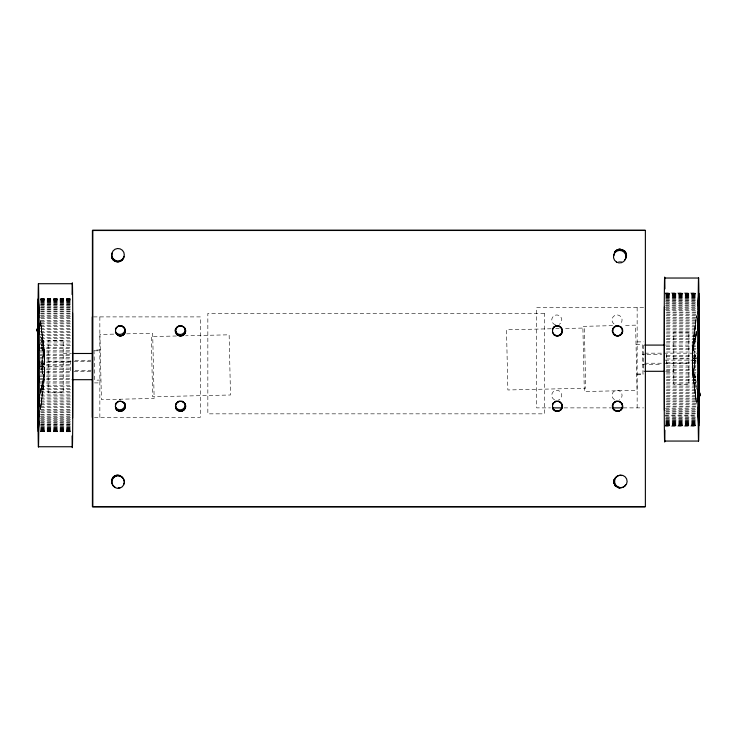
<?xml version="1.0" encoding="UTF-8"?>
<svg xmlns="http://www.w3.org/2000/svg" width="737" height="737" viewBox="0 0 737 737"><rect width="100%" height="100%" fill="white"/><g stroke="black" fill="none" stroke-linecap="round" stroke-linejoin="round"><path stroke-width="0.55" stroke-dasharray="3.69 2.76" d="M42.258 367.606L42.147 362.862M40.24 366.943L44.644 366.234L44.644 362.705L40.867 364.686M696.179 361.259L692.218 360.55L692.218 357.021L696.179 359.324M694.742 357.178L694.798 364.575L694.77 362.014M694.853 359.647C694.521 361.231 696.198 373.309 692.255 367.109M42.23 366.584C40.526 369.467 43.695 379.398 44.754 371.522M42.175 363.875C42.027 361.959 41.355 352.231 44.745 357.666M44.662 362.862L44.653 359.426L40.609 344.188M44.764 367.606L44.773 371.043L40.544 391.725M692.338 361.922L692.347 365.359L696.391 380.596M694.77 358.191C696.474 355.317 693.305 345.386 692.246 353.263M42.23 367.791L42.202 370.26L42.147 365.137M42.175 362.668L42.202 360.209L42.23 362.77M44.662 360.752L44.708 353.972L40.535 322.64M44.764 369.716L44.717 376.487L40.471 409.569M692.236 355.068L692.283 348.288L696.529 315.215M696.465 402.135L692.292 370.803L692.338 364.032M694.77 356.984L694.798 354.525L694.742 361.729M44.671 358.947L44.717 356.441M692.329 365.838L692.283 368.343M40.489 408.049L44.671 371.374M40.581 408.418L44.745 375.63M692.255 349.154L696.419 316.366M692.319 349.854L696.511 316.735L692.301 348.537L692.338 357.371M40.498 408.722L44.681 374.93M40.507 390.693C46.109 372.581 46.136 353.677 40.471 335.593M696.493 334.091L692.356 355.114L692.338 359.647M696.456 333.06L692.227 353.742L692.356 362.079L696.133 360.098M40.452 392.655L44.662 372.664L44.662 367.413M696.548 332.129L692.338 352.12L696.456 333.106M40.544 391.679L44.662 372.664M40.443 393.622L44.764 373.751L40.443 393.199M696.557 331.162L692.236 351.033L696.557 331.586M696.76 357.841L692.356 358.55L696.76 358.597M113.701 334.128L99.937 334.441L101.411 399.638L154.144 398.441L152.67 333.244L126.303 333.843M612.659 325.662L582.856 326.344L584.33 391.531L637.063 390.343L635.589 325.146L622.977 325.432M176.484 335.998L151.297 336.569L152.66 396.755L230.497 394.995L229.133 334.81L185.641 335.786M551.147 328.776L506.503 329.789L507.867 389.974L585.703 388.215L584.34 328.029L563.741 328.49M555.726 328.674L559.162 328.601M100.296 349.955L94.014 350.103L94.695 380.2L100.969 380.062M636.031 344.723L642.305 344.584L642.986 374.682L636.704 374.82M74.934 360.577L90.835 360.218M642.535 354.626L645.944 354.552M647.077 354.525L661.844 354.193M75.156 370.591L91.056 370.232M642.756 364.64L662.066 364.198M664.645 293.013L696.327 293.059M665.815 293.169L696.327 293.169M665.751 293.381L696.262 293.381M665.833 293.501L696.354 293.501M665.723 293.768L696.244 293.768M665.861 293.962L696.373 293.962M665.704 294.404L696.216 294.404M665.88 294.653L696.391 294.653M665.686 295.15L696.198 295.15M665.898 295.463L696.419 295.463M665.658 296.145L696.179 296.145M665.926 296.514L696.437 296.514M665.64 297.241L696.161 297.241M665.944 297.674L696.456 297.674M665.622 298.577L696.133 298.577M40.673 298.789L72.327 298.697M40.719 298.853L71.24 298.853M40.655 299.065L71.167 299.065M665.962 299.065L696.483 299.065M40.747 299.185L71.259 299.185M40.636 299.452L71.148 299.452M40.765 299.637L71.277 299.637M665.603 300.023L696.115 300.023M40.609 300.088L71.13 300.088M40.784 300.337L71.305 300.337M665.981 300.567L696.502 300.567M40.59 300.834L71.102 300.834M40.811 301.147L71.323 301.147M665.585 301.682L696.096 301.682M40.572 301.829L71.084 301.829M40.83 302.198L71.342 302.198M665.999 302.281L696.52 302.281M40.544 302.925L71.065 302.925M40.848 303.358L71.369 303.358M665.566 303.441L696.078 303.441M666.027 304.105L696.539 304.105M40.526 304.261L71.047 304.261M40.867 304.75L71.388 304.75M665.548 305.422L696.06 305.422M40.507 305.698L71.019 305.698M666.036 306.131L696.557 306.131M40.894 306.251L71.406 306.251M40.489 307.366L71.001 307.366M643.604 307.421L536.683 307.421L536.683 407.883L550.465 407.883M665.529 307.486L696.041 307.486M40.913 307.965L71.425 307.965M666.055 308.241L696.576 308.241M40.471 309.125L72.115 309.125M665.511 309.752L696.023 309.752M40.931 309.789L71.443 309.789M666.073 310.553L696.585 310.553M40.452 311.097L70.964 311.097M40.95 311.806L71.461 311.806M666.626 312.101L696.014 312.101M666.091 312.949L696.603 312.949M40.434 313.17L70.945 313.17M40.968 313.925L71.48 313.925M666.607 314.625L695.995 314.625M40.415 315.427L70.927 315.427M666.11 315.519L696.622 315.519M40.977 316.237L71.498 316.237M93.47 316.901L200.317 316.901L200.317 417.363L94.474 417.363M666.598 317.223L695.977 317.223M40.397 317.776L70.918 317.776M666.119 318.163L696.631 318.163M40.996 318.633L70.384 318.633M666.58 319.987L695.968 319.987M40.388 320.309L70.899 320.309M666.128 320.964L696.649 320.964M41.014 321.203L70.393 321.203M40.369 322.907L70.881 322.907M666.57 322.824L695.949 322.824M41.023 323.847L70.411 323.847M666.147 323.838L696.658 323.838M40.36 325.671L70.872 325.671M666.561 325.791L695.94 325.791M41.042 326.648L70.42 326.648M666.156 326.832L696.668 326.832M40.342 328.509L70.863 328.509M666.543 328.822L695.931 328.822M41.051 329.522L70.439 329.522M666.165 329.89L696.686 329.89M40.332 331.475L70.844 331.475M666.534 331.963L695.921 331.963M41.06 332.516L70.448 332.516M666.174 333.06L696.695 333.06M40.323 334.506L70.835 334.506M666.524 335.151L695.912 335.151M41.069 335.575L70.457 335.575M666.184 336.284L696.695 336.284M40.314 337.647L70.826 337.647M666.524 338.43L695.903 338.43M41.079 338.744L70.466 338.744M666.193 339.582L696.705 339.582M40.305 340.835L70.816 340.835M666.515 341.756L697.027 341.756M41.088 341.959L70.476 341.959M637.146 341.885L643.604 341.885M666.202 342.917L696.714 342.917M40.295 344.115L70.807 344.115M665.981 345.091L697.027 345.137M41.097 345.266L70.485 345.266M666.202 346.316L696.714 346.316M40.286 347.44L70.807 347.44M666.506 348.546L697.018 348.546M39.973 348.601L70.485 348.601M666.211 349.743L696.723 349.743M40.286 350.821L70.798 350.821M94.474 350.803L99.854 350.803M39.982 352L70.494 352M666.497 352L697.018 352M644.792 353.17L662.876 353.17M664 353.17L696.723 353.198M63.198 353.484L71.019 353.484M40.277 354.23L70.798 354.23M39.982 355.427L70.494 355.427M666.497 355.464L697.018 355.464M666.211 356.671L696.723 356.671M40.277 357.685L70.789 357.685M673.802 358.191L688.865 358.191M39.982 358.882L70.503 358.882M666.497 358.947L697.018 358.947M665.078 360.153L696.723 360.153M40.277 361.148L70.789 361.148M48.135 361.563L73 361.563M74.124 361.563L93.341 361.563M39.982 362.355L70.503 362.355M666.497 362.429L697.018 362.429M644.792 363.221L662.876 363.221M664 363.221L688.865 363.221M666.211 363.636L696.723 363.636M40.277 364.631L71.922 364.631M39.982 365.838L70.503 365.838M666.497 365.902L697.018 365.902M48.135 366.584L63.198 366.584M666.211 367.1L696.723 367.1M40.277 368.113L70.789 368.113M39.982 369.32L70.503 369.32M666.506 369.357L697.018 369.357M666.202 370.545L696.723 370.545M665.981 371.301L673.802 371.301M40.277 371.577L73 371.614M74.124 371.614L93.341 371.614M39.982 372.784L70.503 372.784M666.506 372.784L697.018 372.784M637.146 373.972L643.604 373.972M666.202 373.963L696.714 373.963M40.277 375.041L70.789 375.041M39.982 376.229L70.494 376.229M666.515 376.183L697.027 376.183M666.193 377.344L696.714 377.344M40.286 378.459L70.798 378.459M666.515 379.518L695.903 379.518M39.973 379.647L71.019 379.693M666.193 380.661L696.705 380.661M40.286 381.867L70.798 381.867M666.524 382.816L695.912 382.816M94.474 382.899L99.854 382.899M39.973 383.028L70.485 383.028M666.184 383.949L696.695 383.949M40.295 385.202L70.807 385.202M666.534 386.031L695.921 386.031M41.097 386.345L70.476 386.345M666.174 387.137L696.686 387.137M40.305 388.5L70.816 388.5M666.543 389.2L695.931 389.2M41.088 389.633L70.476 389.633M666.165 390.278L696.677 390.278M40.305 391.716L70.826 391.716M666.552 392.259L695.94 392.259M41.079 392.821L70.466 392.821M666.156 393.309L696.668 393.309M40.314 394.885L70.835 394.885M666.561 395.262L695.949 395.262M41.069 395.962L70.457 395.962M666.137 396.276L696.658 396.276M40.332 397.943L70.844 397.943M666.58 398.137L695.958 398.137M41.06 398.993L70.439 398.993M666.128 399.113L696.64 399.113M40.342 400.946L70.853 400.946M666.589 400.937L695.977 400.937M666.119 401.868L696.631 401.868M41.051 401.96L70.43 401.96M666.607 403.581L695.986 403.581M40.351 403.821L70.872 403.821M666.101 404.475L696.612 404.475M41.032 404.788L70.42 404.788M666.617 406.151L696.004 406.151M40.369 406.621L70.881 406.621M666.082 406.999L696.603 406.999M41.023 407.552L70.402 407.552M564.017 407.883L611.36 407.883M623.244 407.883L643.604 407.883M665.502 408.547L696.023 408.547M40.378 409.265L70.89 409.265M666.073 409.348L696.585 409.348M41.005 410.159L70.393 410.159M665.52 410.85L696.032 410.85M666.055 411.615L696.566 411.615M40.397 411.836L70.909 411.836M40.986 412.683L70.374 412.683M665.539 412.969L696.05 412.969M666.036 413.678L696.548 413.678M40.415 414.231L70.927 414.231M40.977 415.032L71.489 415.032M665.557 414.995L696.069 414.995M664.885 415.65L696.529 415.65M40.424 416.534L70.945 416.534M665.575 416.81L696.087 416.81M40.959 417.299L71.471 417.299M665.999 417.418L696.511 417.418M665.594 418.533L696.106 418.533M40.443 418.653L70.964 418.653M665.981 419.077L696.493 419.077M40.94 419.362L71.452 419.362M665.612 420.026L696.133 420.026M665.953 420.523L696.474 420.523M40.461 420.68L70.973 420.68M40.922 421.334L71.434 421.334M665.631 421.417L696.152 421.417M665.935 421.85L696.456 421.85M40.48 422.494L71.001 422.494M665.658 422.577L696.17 422.577M665.916 422.955L696.428 422.955M40.904 423.102L71.415 423.102M665.677 423.628L696.189 423.628M665.898 423.941L696.41 423.941M40.498 424.217L71.019 424.217M665.695 424.448L696.216 424.448M665.87 424.696L696.391 424.696M40.885 424.761L71.397 424.761M665.723 425.138L696.235 425.138M665.852 425.332L696.364 425.332M665.741 425.59L696.253 425.59M40.517 425.71L71.038 425.71M665.833 425.719L696.345 425.719M665.76 425.931L696.281 425.931M664.673 426.078L696.327 425.995M40.867 426.207L71.378 426.207M40.544 427.101L71.056 427.101M40.839 427.534L71.36 427.534M40.563 428.261L71.074 428.261M40.821 428.639L71.342 428.639M40.581 429.312L71.102 429.312M40.802 429.625L71.314 429.625M40.609 430.122L71.121 430.122M40.784 430.38L71.296 430.38M40.627 430.823L71.139 430.823M40.756 431.016L71.277 431.016M40.646 431.274L71.167 431.274M40.738 431.403L71.249 431.403M40.673 431.615L71.185 431.615M40.673 431.725L72.355 431.762M40.24 366.188L44.644 366.234M692.218 360.55L696.179 361.001M40.821 363.783L44.782 364.235L44.782 367.763L40.821 365.451M40.821 363.525L44.782 364.235L44.782 360.798L40.563 337.564M692.329 368.067L696.391 382.42M40.609 342.364L44.671 356.717M696.529 389.191L692.236 366.98L692.227 359.453M692.218 363.977L696.437 387.22M692.31 369.946L696.474 401.601M40.526 323.175L44.69 354.838M692.246 365.69L692.273 370.564L696.483 404.162M40.517 320.623L44.727 354.221L44.754 359.085M692.246 369.246L696.474 403.507M40.526 321.277L44.754 355.538M694.798 350.757L694.825 358.302M694.798 368.343L694.77 360.798M692.283 350.757L692.329 353.401M44.717 374.018L44.69 372.793M42.202 356.441L42.23 363.986M42.202 374.018L42.258 363.055M666.386 354.092L666.607 364.096M70.393 360.688L70.614 370.693M692.236 361.729L692.236 363.857M643.659 345.091L643.659 371.301M637.146 307.421L637.146 407.883M99.854 316.901L99.854 417.363M621.706 261.405A6.283 6.283 0 0 1 618.454 261.405M119.256 399.832A5.021 5.021 0 0 1 120.573 399.822M554.556 399.832A5.021 5.021 0 0 1 552.99 392.02A5.021 5.021 0 0 1 560.949 392.526A5.021 5.021 0 0 1 558.397 400.08M555.477 324.833A5.021 5.021 0 0 1 552.428 317.463A5.021 5.021 0 0 1 560.323 316.422A5.021 5.021 0 0 1 559.291 324.326M614.483 399.638A5.021 5.021 0 0 1 613.248 392.038A5.021 5.021 0 0 1 620.941 392.148A5.021 5.021 0 0 1 619.504 399.712M614.022 323.985A5.021 5.021 0 0 1 613.322 316.606A5.021 5.021 0 0 1 620.729 316.56A5.021 5.021 0 0 1 620.139 323.939M544.385 313.382L207.843 313.382L207.843 413.844L544.385 413.844L544.385 313.382M688.865 332.092L673.802 332.092L673.802 384.299L688.865 384.299L688.865 332.092M63.198 340.485L48.135 340.485L48.135 392.692L63.198 392.692L63.198 340.485"/><path stroke-width="1.11" d="M38.038 367.293L38.029 348.5M38.84 381.969L38.831 363.175M698.169 361.609L698.16 342.816M698.952 371.337L698.962 357.491M698.971 376.285L698.989 357.777M38.038 341.857L38.066 333.502M38.048 354.202L38.084 334.967M38.545 425.35L38.444 428.013L38.278 423.102M38.803 396.967L38.831 376.266M698.169 348.518L698.197 327.818M698.676 299.259L698.556 296.799L698.455 299.434M698.952 370.582L698.897 401.039M698.934 391.283L698.98 371.651M36.85 329.375L38.296 335.473M38.084 335.639L38.103 323.746M38.766 401.085L38.785 394.829M38.766 406.723L38.812 394.995M698.188 329.789L698.234 318.062M698.215 329.955L698.234 323.69M38.149 316.974L38.112 328.02L36.85 329.706L38.103 330.01L36.85 330.029L38.094 332.498M38.766 400.458L38.693 418.017M698.271 311.29L698.234 324.344M38.158 319.978L38.177 312.451M38.131 324.188L38.14 323.589M38.702 416.635L38.711 410.491M72.594 418.017L72.604 313.188M664.406 306.767L664.387 410.177M698.289 314.294L698.344 302.815M698.833 410.951L698.842 404.806M698.86 401.195L698.869 400.596M698.823 412.333L698.888 396.764C701.983 395.253 698.602 391.633 698.704 389.311M38.195 315.676L38.213 308.499M38.121 403.784L38.591 401.545M38.748 326.703L38.812 334.57M38.656 421.969L38.683 414.793M698.317 309.991L698.584 293.059L698.796 308.002M698.252 398.1L698.188 390.214M698.879 321L698.409 323.239M698.805 409.109L698.575 426.078L698.335 411.099M38.204 309.687L38.425 298.697L38.637 306.73M38.665 420.772L38.453 431.679L38.646 418.552M698.796 415.088L698.547 426.041L698.271 406.971M38.223 311.917L38.425 298.697L38.656 313.253L38.665 309.144M698.363 305.827L698.556 293.013L698.823 307.504M698.354 306.233L698.436 300.171M698.777 412.867L698.694 418.929L698.243 415.567M38.26 308.739L38.306 305.855L38.757 309.218M38.564 424.54L38.61 421.73M698.372 414.562L698.575 422.301L698.74 416.046M38.573 424.282L38.444 427.985L38.748 421.757M698.427 300.539L698.556 296.79L698.252 303.027M38.324 305.118L38.425 302.456L38.591 307.357M698.676 419.666L698.575 422.329L698.446 419.5M38.324 425.516L38.766 421.767M698.243 302.621L698.685 299.6M38.766 399.537L38.121 402.863L38.6 400.624M698.234 325.238L698.879 321.922L698.4 324.16M92.65 230.22L645.197 230.22M664.636 278.033L698.593 278.033M38.462 283.717A81.623 0.516 -90 0 1 38.868 409.708A81.623 0.516 -90 0 1 37.974 402.264A81.623 0.516 -90 0 1 38.462 283.717L72.364 283.717M644.774 345.091L664.866 345.091M72.134 353.484L92.226 353.484M644.774 371.301L664.866 371.301M72.134 379.693L92.226 379.693M552.63 407.883L561.962 407.883M612.511 407.883L622.848 407.883M664.636 441.058L698.593 441.067A81.623 0.516 90 0 0 699.026 322.511A81.623 0.516 90 0 0 698.132 315.067A81.623 0.516 90 0 0 698.538 441.058M38.407 446.742L72.364 446.751M644.958 506.78L92.411 506.78L92.411 230.506L645.372 230.451L645.372 506.724L92.834 506.724L92.834 230.451M698.906 392.287L700.15 394.746L698.897 394.774L700.15 395.078L700.15 395.668L698.271 389.044M36.85 329.117L38.416 334.635M698.252 415.171L698.704 418.598M38.748 309.614L38.425 302.474L38.554 305.284M698.676 299.231L698.759 304.538M698.409 417.428L698.436 418.671M38.582 307.062L38.665 313.686M38.241 420.247L38.287 423.397M38.232 423.738L38.444 431.762L38.14 412.656M38.204 416.783L38.25 420.606M38.177 417.271L38.204 421.324M698.805 304.685L698.823 312.037M698.326 414.415L698.252 397.492M38.674 310.369L38.729 317.813M698.842 308.923L698.943 328.886M698.869 313.713L698.879 321.608M38.711 314.607L38.748 327.292M38.121 403.176L38.177 413.245M38.131 411.071L38.158 415.861M698.243 401.831L698.179 374.608M38.757 322.953L38.821 350.167M38.057 395.898L38.112 407.506M698.925 324.75L698.971 343.986M698.925 332.147L698.952 344.492M38.048 380.292L38.057 386.584M38.029 380.799L38.075 400.034M698.943 338.919L698.962 358.256M698.169 360.844L698.188 380.172M38.812 344.603L38.831 363.94M38.038 366.519L38.057 385.856M38.011 367.008L38.029 382.945M698.989 355.566L698.989 362.53M698.142 356.57L698.142 363.534M92.318 316.901L92.318 417.363M38.858 361.241L38.858 368.214M38.011 362.254L38.011 369.219M124.092 482.892A6.283 6.283 0 0 1 123.549 484.439M119.91 487.572A6.283 6.283 0 0 1 118.298 487.876M115.119 487.212A6.283 6.283 0 0 1 114.502 476.351A6.283 6.283 0 0 1 124.212 481.252M613.985 255.564A6.283 6.283 0 0 1 622.664 249.769A6.283 6.283 0 0 1 624.7 260.004M625.695 484.743A6.283 6.283 0 0 1 617.606 487.295A6.283 6.283 0 0 1 614.363 479.465A6.283 6.283 0 0 1 621.89 475.54M124.157 256.504A6.283 6.283 0 0 1 116.206 261.598A6.283 6.283 0 0 1 112.19 253.049M553.496 327.412A5.021 5.021 0 0 1 560.608 327.412A5.021 5.021 0 0 1 560.608 334.515A5.021 5.021 0 0 1 553.496 334.515M554.537 401.969A5.021 5.021 0 0 1 561.401 403.802A5.021 5.021 0 0 1 559.567 410.666A5.021 5.021 0 0 1 552.704 408.823M552.704 403.802A5.021 5.021 0 0 1 553.496 402.761M112.844 477.475A6.283 6.283 0 0 1 122.784 478.221M616.703 250.184A6.283 6.283 0 0 1 625.906 257.25M614.4 252.478A6.283 6.283 0 0 1 615.404 251.179M612.981 403.802A5.021 5.021 0 0 1 619.448 401.766A5.021 5.021 0 0 1 622.046 408.031A5.021 5.021 0 0 1 616.031 411.163M614.815 410.666A5.021 5.021 0 0 1 612.981 408.823M612.309 406.317A5.021 5.021 0 0 1 612.475 405.018M619.845 487.94A6.283 6.283 0 0 1 618.214 487.728M615.404 486.098A6.283 6.283 0 0 1 614.4 484.799M613.774 483.288A6.283 6.283 0 0 1 613.774 480.036M612.751 328.914A5.021 5.021 0 0 1 620.149 326.813A5.021 5.021 0 0 1 620.932 334.469A5.021 5.021 0 0 1 613.258 333.907M612.336 331.475A5.021 5.021 0 0 1 612.373 330.167M123.282 258.134A6.283 6.283 0 0 1 111.683 257.913M118.417 401.564A5.021 5.021 0 0 1 125.05 405.976A5.021 5.021 0 0 1 119.062 411.246M117.828 410.822A5.021 5.021 0 0 1 115.866 409.109M116.262 403.01A5.021 5.021 0 0 1 117.238 402.144M117.524 326.62A5.021 5.021 0 0 1 125.06 330.968A5.021 5.021 0 0 1 117.524 335.317M175.968 328.453A5.021 5.021 0 0 1 183.55 327.117A5.021 5.021 0 0 1 183.55 334.819A5.021 5.021 0 0 1 175.968 333.483M175.461 332.267A5.021 5.021 0 0 1 175.461 329.669M175.968 403.802A5.021 5.021 0 0 1 182.435 401.766A5.021 5.021 0 0 1 185.033 408.031A5.021 5.021 0 0 1 179.017 411.163M177.801 410.666A5.021 5.021 0 0 1 175.968 408.823M562.313 330.683A5.021 5.021 0 0 1 562.147 331.982M561.64 333.198A5.021 5.021 0 0 1 552.437 331.982M552.437 329.384A5.021 5.021 0 0 1 561.64 328.177M562.147 404.733A5.021 5.021 0 0 1 562.147 407.331M561.64 408.547A5.021 5.021 0 0 1 552.437 407.331M552.437 404.733A5.021 5.021 0 0 1 552.943 403.517M554.777 401.683A5.021 5.021 0 0 1 555.993 401.177M558.591 401.177A5.021 5.021 0 0 1 559.807 401.683M111.619 480.1A6.283 6.283 0 0 1 112.162 478.553M113.083 477.198A6.283 6.283 0 0 1 119.044 475.236M614.64 252.201A6.283 6.283 0 0 1 616.943 249.898M618.454 249.272A6.283 6.283 0 0 1 620.084 249.06M624.525 250.902A6.283 6.283 0 0 1 626.146 253.712M622.424 407.331A5.021 5.021 0 0 1 615.644 410.675A5.021 5.021 0 0 1 613.221 403.517M615.054 401.683A5.021 5.021 0 0 1 616.27 401.177M618.868 401.177A5.021 5.021 0 0 1 620.084 401.683M621.917 403.517A5.021 5.021 0 0 1 622.424 404.733M620.084 487.654A6.283 6.283 0 0 1 614.013 479.75M622.148 332.746A5.021 5.021 0 0 1 612.871 332.47M612.576 331.199A5.021 5.021 0 0 1 612.613 329.881M612.991 328.628A5.021 5.021 0 0 1 618.371 325.726M620.738 326.795A5.021 5.021 0 0 1 621.641 327.744M122.674 259.258A6.283 6.283 0 0 1 111.923 257.628M125.29 405.7A5.021 5.021 0 0 1 115.525 407.653M115.35 405.064A5.021 5.021 0 0 1 116.492 402.724M117.478 401.858A5.021 5.021 0 0 1 118.657 401.278M123.586 402.255A5.021 5.021 0 0 1 125.032 404.41M125.299 330.683A5.021 5.021 0 0 1 115.423 331.982M115.423 329.384A5.021 5.021 0 0 1 116.722 327.136M117.763 326.334A5.021 5.021 0 0 1 124.627 328.177M185.411 331.982A5.021 5.021 0 0 1 175.535 330.683M175.701 329.384A5.021 5.021 0 0 1 181.855 325.837M184.904 328.177A5.021 5.021 0 0 1 185.411 329.384M185.411 407.331A5.021 5.021 0 0 1 175.535 406.032M175.701 404.733A5.021 5.021 0 0 1 176.207 403.517M178.041 401.683A5.021 5.021 0 0 1 179.257 401.177M181.855 401.177A5.021 5.021 0 0 1 183.071 401.683M184.904 403.517A5.021 5.021 0 0 1 185.411 404.733M72.079 294.533A81.623 0.516 90 0 1 72.862 365.257A81.623 0.516 90 0 1 72.079 435.908M185.236 329.126A5.021 5.021 0 0 1 180.556 334.469A5.021 5.021 0 0 1 175.213 329.789M185.079 403.507A5.021 5.021 0 0 1 181.523 409.661A5.021 5.021 0 0 1 175.369 406.105M124.968 329.531A5.021 5.021 0 0 1 115.562 331.908M124.931 405.424A5.021 5.021 0 0 1 115.322 406.76M124.571 402.853A5.021 5.021 0 0 1 124.921 404.116M664.921 430.251A81.623 0.516 90 0 1 664.138 359.527A81.623 0.516 90 0 1 664.921 288.876M554.961 335.261A5.021 5.021 0 0 0 562.497 330.913A5.021 5.021 0 0 0 554.961 326.565A5.021 5.021 0 0 0 554.961 335.261M554.961 410.61A5.021 5.021 0 0 0 562.497 406.262A5.021 5.021 0 0 0 554.961 401.914A5.021 5.021 0 0 0 554.961 410.61M615.238 410.61A5.021 5.021 0 0 0 622.774 406.262A5.021 5.021 0 0 0 615.238 401.914A5.021 5.021 0 0 0 615.238 410.61M614.575 334.81A5.021 5.021 0 0 0 622.71 331.714A5.021 5.021 0 0 0 615.966 326.215A5.021 5.021 0 0 0 614.575 334.81M117.155 410.039A5.021 5.021 0 0 0 125.382 407.229A5.021 5.021 0 0 0 118.832 401.508A5.021 5.021 0 0 0 117.155 410.039M117.948 335.261A5.021 5.021 0 0 0 125.483 330.913A5.021 5.021 0 0 0 117.948 326.565A5.021 5.021 0 0 0 117.948 335.261M178.225 335.261A5.021 5.021 0 0 0 185.761 330.913A5.021 5.021 0 0 0 178.225 326.565A5.021 5.021 0 0 0 178.225 335.261M178.225 410.61A5.021 5.021 0 0 0 185.761 406.262A5.021 5.021 0 0 0 178.225 401.914A5.021 5.021 0 0 0 178.225 410.61M616.436 262.031A6.283 6.283 0 0 0 625.989 256.845A6.283 6.283 0 0 0 616.722 251.16A6.283 6.283 0 0 0 616.436 262.031M114.751 260.124A6.283 6.283 0 0 0 124.304 254.928A6.283 6.283 0 0 0 115.036 249.253A6.283 6.283 0 0 0 114.751 260.124M114.797 487.443A6.283 6.283 0 0 0 124.36 482.256A6.283 6.283 0 0 0 115.083 476.572A6.283 6.283 0 0 0 114.797 487.443M617.56 486.733A6.283 6.283 0 0 0 627.123 481.547A6.283 6.283 0 0 0 617.846 475.862A6.283 6.283 0 0 0 617.56 486.733"/></g></svg>
